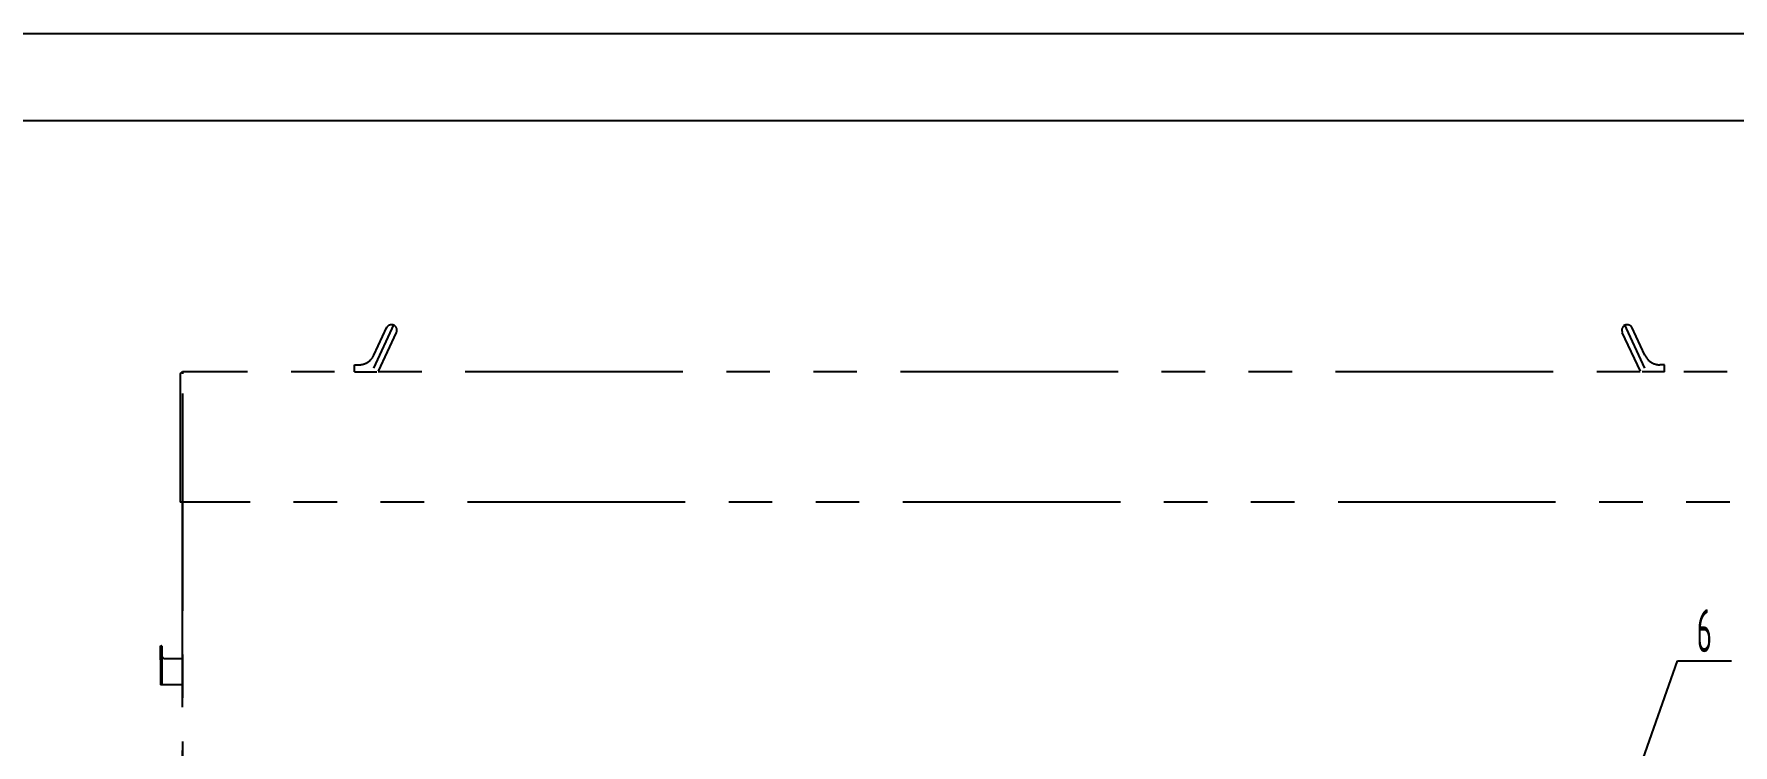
# Model space of a CAD drawing. Header units: millimetres. Extents: x 0 to 16800, y -457 to 11880.
# Drawn here: x 10660 to 14564, y 10245 to 11880 of the extents above; entities that cross this region are included whole.
import ezdxf
from ezdxf.enums import TextEntityAlignment as Align

# ---------------------------------------------------------------- set-up
doc = ezdxf.new("R2010")
doc.units = ezdxf.units.MM
doc.header["$LTSCALE"] = 400
doc.linetypes.add('F', pattern=[0.75, 0.5, -0.25])
doc.linetypes.add('K', pattern=[2.5, 1.25, -0.25, 0.25, -0.25, 0.25, -0.25])
for name, color, linetype in [('01', 7, 'Continuous'), ('02', 1, 'Continuous'), ('04', 2, 'F'), ('07', 6, 'K'), ('11', 3, 'Continuous')]:
    doc.layers.add(name, color=color, linetype=linetype)
doc.layers.get('04').off()
doc.styles.get("Standard").update_dxf_attribs({"font": 'isocp', "width": 0.707, "bigfont": 'intecad.shx'})

# ---------------------------------------------------------------- blocks, each defined once
blk = doc.blocks.new('REWR')
at = {"layer": '07', "color": 6, "linetype": 'K'}
for p, q in [((28960.3, 8588.4), (29007.5, 8689.5)), ((28960.5, 8618.4), (28990.5, 8682.6)), ((28971.1, 8581.9), (29012.6, 8670.9)), ((31870.6, 8581.9), (31829.1, 8670.9)), ((31881.3, 8588.4), (31834.2, 8689.5)), ((31881.2, 8618.4), (31851.2, 8682.6)), ((28915.7, 8596.4), (28926.1, 8596.4)), ((28915.7, 8588.4), (28915.7, 8596.4)), ((31926, 8596.4), (31915.6, 8596.4)), ((31926, 8588.4), (31926, 8596.4)), ((28515.7, 8575.9), (28521.2, 8580.4)), ((28515.7, 8575.9), (28515.7, 8280.4)), ((28515.7, 8575.9), (28515.7, 8280.4)), ((32670.5, 8580.4), (28521.2, 8580.4)), ((28521.2, 8580.4), (28521.2, 8575.9)), ((28915.7, 8580.4), (28915.7, 8588.4)), ((28915.7, 8580.4), (28967.2, 8580.4)), ((31926, 8580.4), (31874.5, 8580.4)), ((31926, 8580.4), (31926, 8588.4)), ((32676, 8280.4), (28515.7, 8280.4)), ((28520.7, 5809.4), (28520.7, 8280.4)), ((28470.7, 7950.4), (28472.7, 7950.4)), ((28470.7, 7918.4), (28470.7, 7950.4)), ((28473.7, 7949.4), (28473.7, 7926.9)), ((28473.7, 7926.9), (28473.7, 7860.4)), ((28470.7, 7918.4), (28470.7, 7860.4)), ((28479.2, 7921.4), (28519.7, 7921.4)), ((28520.7, 7918.4), (28520.7, 7920.4)), ((28520.7, 7860.4), (28470.7, 7860.4))]:
    blk.add_line(p, q, dxfattribs=at)
for centre, radius, start, end in [((29001.1, 8675.9), 12.5, 333.7941, 162.0538), ((31840.6, 8675.9), 12.5, 17.9462, 206.2059), ((28926.1, 8634.4), 38, 270, 335), ((31915.6, 8634.4), 38, 205, 270), ((28472.7, 7949.4), 0.99, 0.004, 90), ((28479.2, 7926.9), 5.5, 180, 270), ((28519.7, 7920.4), 0.99, 0, 90.046)]:
    blk.add_arc(centre, radius, start, end, dxfattribs=at)
blk = doc.blocks.new('*U191')
at = {"layer": '01'}
blk.add_lwpolyline([(415, 292), (25, 292)], dxfattribs=at)
at = {"layer": '02'}
blk.add_lwpolyline([(420, 297), (0, 297)], dxfattribs=at)

msp = doc.modelspace()

# ---------------------------------------------------------------- linework, layer by layer
at = {"layer": '02'}
for p, q in [((13397.48, 7491.07), (14435.99, 10438.61)), ((14435.99, 10438.61), (14559.99, 10438.61))]:
    msp.add_line(p, q, dxfattribs=at)
at = {"layer": '07', "color": 6, "linetype": 'K'}
msp.add_line((11000.88, 11053.44), (11000.88, 8321.53), dxfattribs=at)

# ---------------------------------------------------------------- block references
at = {"layer": '02', "xscale": 40, "yscale": 40, "zscale": 40}
msp.add_blockref('*U191', (0, 0), dxfattribs=at)
at = {"layer": '04'}
msp.add_blockref('REWR', (-17519.84, 2523.02), dxfattribs=at)

# ---------------------------------------------------------------- texts
at = {"layer": '11', "width": 0.600695}
msp.add_text('6', height=98.99, dxfattribs=at).set_placement((14480.16, 10458.61), (14515.81, 10458.61), align=Align.FIT)

doc.saveas('drawing.dxf')
